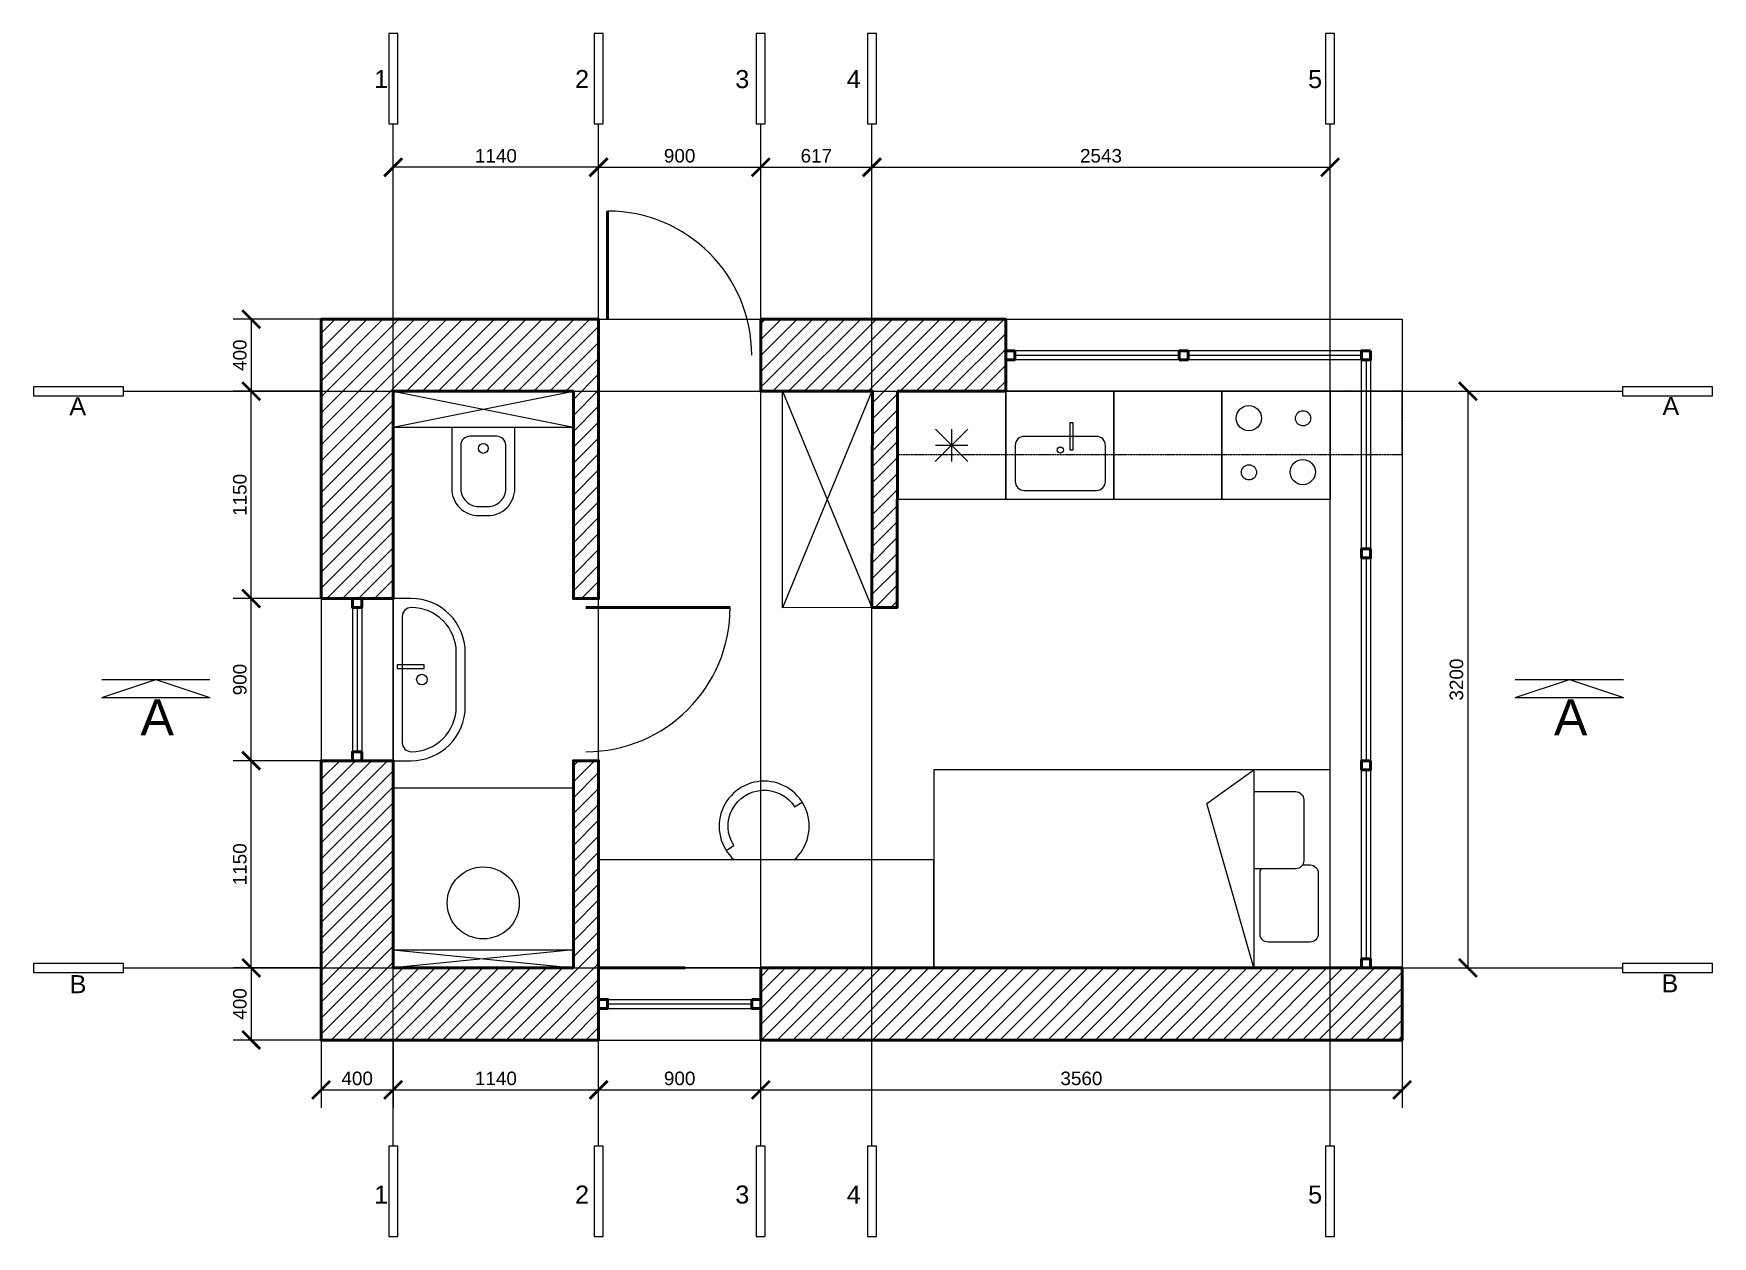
# Model space of a CAD drawing. Header units: centimetres. Extents: x -6442770 to 51259256, y -5656277 to 21133.
# Drawn here: x 1034 to 10353, y 14458 to 21133 of the extents above; entities that cross this region are included whole.
import ezdxf

# ---------------------------------------------------------------- set-up
doc = ezdxf.new("R2010")
doc.units = ezdxf.units.CM
doc.header["$MEASUREMENT"] = 0
doc.linetypes.add('ACAD_ISO02W100', pattern=[15, 12, -3])
for name, color, linetype, lineweight in [('Axis', 30, 'Continuous', 9), ('Dashed', 2, 'ACAD_ISO02W100', 9), ('Dim', 7, 'Continuous', 13), ('Hatch', 6, 'Continuous', 9), ('Medium', 4, 'Continuous', 20), ('Text', 2, 'Continuous', 13), ('Thick', 1, 'Continuous', 40), ('Thin', 3, 'Continuous', 9)]:
    doc.layers.add(name, color=color, linetype=linetype, lineweight=lineweight)
doc.styles.get("Standard").update_dxf_attribs({"font": 'arial.ttf'})
doc.dimstyles.new('My Dim', dxfattribs={"dimtxt": 75, "dimasz": 100, "dimexe": 100, "dimexo": 0.625, "dimgap": 25, "dimtad": 1, "dimdec": 0, "dimzin": 0, "dimdsep": 46, "dimtxsty": 'Standard', "dimblk": 'ARCHTICK', "dimcen": 0.09, "dimclrd": 256, "dimclre": 256, "dimclrt": 256, "dimadec": 0, "dimazin": 0, "dimtfac": 1, "dimtdec": 0, "dimtofl": 0, "dimtmove": 1, "dimatfit": 3, "dimldrblk": 'DOTSMALL', "dimfxl": 1, "dimtolj": 1, "dimtzin": 0, "dimlwd": -1, "dimlwe": -1, "dimarcsym": 0})

# ---------------------------------------------------------------- blocks, each defined once
blk = doc.blocks.new('_ArchTick')
at = {"color": 0, "linetype": 'ByBlock', "const_width": 0.15}
blk.add_lwpolyline([(-0.5, -0.5), (0.5, 0.5)], dxfattribs=at)
blk = doc.blocks.new('*D8')
at = {"layer": 'Defpoints', "color": 0, "transparency": 16777216}
for p in [(5070.5, 20390.7), (4170.5, 19547.7), (5070.5, 19547.7)]:
    blk.add_point(p, dxfattribs=at)
at = {"layer": 'Dim', "transparency": 16777216}
for p, q in [((4170.5, 19548.4), (4170.5, 20490.7)), ((5070.5, 19548.4), (5070.5, 20490.7)), ((4170.5, 20390.7), (5070.5, 20390.7))]:
    blk.add_line(p, q, dxfattribs=at)
at = {"layer": 'Dim', "transparency": 16777216, "xscale": 100, "yscale": 100, "zscale": 100, "rotation": 180}
blk.add_blockref('_ArchTick', (4170.5, 20390.7), dxfattribs=at)
at = {"layer": 'Dim', "transparency": 16777216, "xscale": 100, "yscale": 100, "zscale": 100}
blk.add_blockref('_ArchTick', (5070.5, 20390.7), dxfattribs=at)
at = {"layer": 'Dim', "transparency": 16777216, "insert": (4620.5, 20454), "char_height": 75, "attachment_point": 5}
blk.add_mtext('\\A1;900', dxfattribs=at)
blk = doc.blocks.new('_DotSmall')
at = {"color": 0, "linetype": 'ByBlock', "const_width": 0.5}
blk.add_lwpolyline([(-0.0625, 0, 1), (0.0625, 0, 1)], format="xyb", close=True, dxfattribs=at)
blk = doc.blocks.new('*D9')
at = {"layer": 'Defpoints', "color": 0, "transparency": 16777216}
for p in [(5687.7, 20390.7), (5070.5, 19547.7), (5687.7, 19547.7)]:
    blk.add_point(p, dxfattribs=at)
at = {"layer": 'Dim', "transparency": 16777216}
for p, q in [((5070.5, 19548.4), (5070.5, 20490.7)), ((5687.7, 19548.4), (5687.7, 20490.7)), ((5070.5, 20390.7), (5687.7, 20390.7))]:
    blk.add_line(p, q, dxfattribs=at)
at = {"layer": 'Dim', "transparency": 16777216, "xscale": 100, "yscale": 100, "zscale": 100, "rotation": 180}
blk.add_blockref('_ArchTick', (5070.5, 20390.7), dxfattribs=at)
at = {"layer": 'Dim', "transparency": 16777216, "xscale": 100, "yscale": 100, "zscale": 100}
blk.add_blockref('_ArchTick', (5687.7, 20390.7), dxfattribs=at)
at = {"layer": 'Dim', "transparency": 16777216, "insert": (5379.1, 20454), "char_height": 75, "attachment_point": 5}
blk.add_mtext('\\A1;617', dxfattribs=at)
blk = doc.blocks.new('*D10')
at = {"layer": 'Defpoints', "color": 0, "transparency": 16777216}
for p in [(8230.5, 20390.7), (5687.7, 19547.7), (8230.5, 19547.7)]:
    blk.add_point(p, dxfattribs=at)
at = {"layer": 'Dim', "transparency": 16777216}
for p, q in [((5687.7, 19548.4), (5687.7, 20490.7)), ((8230.5, 19548.4), (8230.5, 20490.7)), ((5687.7, 20390.7), (8230.5, 20390.7))]:
    blk.add_line(p, q, dxfattribs=at)
at = {"layer": 'Dim', "transparency": 16777216, "xscale": 100, "yscale": 100, "zscale": 100, "rotation": 180}
blk.add_blockref('_ArchTick', (5687.7, 20390.7), dxfattribs=at)
at = {"layer": 'Dim', "transparency": 16777216, "xscale": 100, "yscale": 100, "zscale": 100}
blk.add_blockref('_ArchTick', (8230.5, 20390.7), dxfattribs=at)
at = {"layer": 'Dim', "transparency": 16777216, "insert": (6959.1, 20454), "char_height": 75, "attachment_point": 5}
blk.add_mtext('\\A1;2543', dxfattribs=at)
blk = doc.blocks.new('*D11')
at = {"layer": 'Defpoints', "color": 0, "transparency": 16777216}
for p in [(8630.5, 19147.7), (8630.5, 15947.7), (8995.7, 15947.7)]:
    blk.add_point(p, dxfattribs=at)
at = {"layer": 'Dim', "transparency": 16777216}
for p, q in [((8631.1, 19147.7), (9095.7, 19147.7)), ((8995.7, 19147.7), (8995.7, 15947.7)), ((8631.1, 15947.7), (9095.7, 15947.7))]:
    blk.add_line(p, q, dxfattribs=at)
at = {"layer": 'Dim', "transparency": 16777216, "xscale": 100, "yscale": 100, "zscale": 100}
for p, rotation in [((8995.7, 19147.7), 90), ((8995.7, 15947.7), 270)]:
    blk.add_blockref('_ArchTick', p, dxfattribs=dict(at, rotation=rotation))
at = {"layer": 'Dim', "transparency": 16777216, "insert": (8932.4, 17547.7), "char_height": 75, "attachment_point": 5, "rotation": 90}
blk.add_mtext('\\A1;3200', dxfattribs=at)
blk = doc.blocks.new('*D12')
at = {"layer": 'Defpoints', "color": 0, "transparency": 16777216}
for p in [(2630.5, 15547.7), (3030.5, 15547.7), (3030.5, 15271)]:
    blk.add_point(p, dxfattribs=at)
at = {"layer": 'Dim', "transparency": 16777216}
for p, q in [((2630.5, 15547.1), (2630.5, 15171)), ((3030.5, 15547.1), (3030.5, 15171)), ((2630.5, 15271), (3030.5, 15271))]:
    blk.add_line(p, q, dxfattribs=at)
at = {"layer": 'Dim', "transparency": 16777216, "xscale": 100, "yscale": 100, "zscale": 100, "rotation": 180}
blk.add_blockref('_ArchTick', (2630.5, 15271), dxfattribs=at)
at = {"layer": 'Dim', "transparency": 16777216, "xscale": 100, "yscale": 100, "zscale": 100}
blk.add_blockref('_ArchTick', (3030.5, 15271), dxfattribs=at)
at = {"layer": 'Dim', "transparency": 16777216, "insert": (2830.5, 15334.3), "char_height": 75, "attachment_point": 5}
blk.add_mtext('\\A1;400', dxfattribs=at)
blk = doc.blocks.new('*D13')
at = {"layer": 'Defpoints', "color": 0, "transparency": 16777216}
for p in [(3030.5, 15547.7), (4170.5, 15271), (4170.5, 15271)]:
    blk.add_point(p, dxfattribs=at)
at = {"layer": 'Dim', "transparency": 16777216}
for p, q in [((3030.5, 15547.1), (3030.5, 15171)), ((4170.5, 15271.6), (4170.5, 15371)), ((3030.5, 15271), (4170.5, 15271))]:
    blk.add_line(p, q, dxfattribs=at)
at = {"layer": 'Dim', "transparency": 16777216, "xscale": 100, "yscale": 100, "zscale": 100, "rotation": 180}
blk.add_blockref('_ArchTick', (3030.5, 15271), dxfattribs=at)
at = {"layer": 'Dim', "transparency": 16777216, "xscale": 100, "yscale": 100, "zscale": 100}
blk.add_blockref('_ArchTick', (4170.5, 15271), dxfattribs=at)
at = {"layer": 'Dim', "transparency": 16777216, "insert": (3600.5, 15334.3), "char_height": 75, "attachment_point": 5}
blk.add_mtext('\\A1;1140', dxfattribs=at)
blk = doc.blocks.new('*D14')
at = {"layer": 'Defpoints', "color": 0, "transparency": 16777216}
for p in [(4170.5, 15271), (5070.5, 15271), (5070.5, 15271)]:
    blk.add_point(p, dxfattribs=at)
at = {"layer": 'Dim', "transparency": 16777216}
for p, q in [((4170.5, 15271.6), (4170.5, 15371)), ((5070.5, 15271.6), (5070.5, 15371)), ((4170.5, 15271), (5070.5, 15271))]:
    blk.add_line(p, q, dxfattribs=at)
at = {"layer": 'Dim', "transparency": 16777216, "xscale": 100, "yscale": 100, "zscale": 100, "rotation": 180}
blk.add_blockref('_ArchTick', (4170.5, 15271), dxfattribs=at)
at = {"layer": 'Dim', "transparency": 16777216, "xscale": 100, "yscale": 100, "zscale": 100}
blk.add_blockref('_ArchTick', (5070.5, 15271), dxfattribs=at)
at = {"layer": 'Dim', "transparency": 16777216, "insert": (4620.5, 15334.3), "char_height": 75, "attachment_point": 5}
blk.add_mtext('\\A1;900', dxfattribs=at)
blk = doc.blocks.new('*D15')
at = {"layer": 'Defpoints', "color": 0, "transparency": 16777216}
for p in [(8630.5, 15547.7), (5070.5, 15271), (8630.5, 15271)]:
    blk.add_point(p, dxfattribs=at)
at = {"layer": 'Dim', "transparency": 16777216}
for p, q in [((8630.5, 15547.1), (8630.5, 15171)), ((5070.5, 15271.6), (5070.5, 15371)), ((5070.5, 15271), (8630.5, 15271))]:
    blk.add_line(p, q, dxfattribs=at)
at = {"layer": 'Dim', "transparency": 16777216, "xscale": 100, "yscale": 100, "zscale": 100, "rotation": 180}
blk.add_blockref('_ArchTick', (5070.5, 15271), dxfattribs=at)
at = {"layer": 'Dim', "transparency": 16777216, "xscale": 100, "yscale": 100, "zscale": 100}
blk.add_blockref('_ArchTick', (8630.5, 15271), dxfattribs=at)
at = {"layer": 'Dim', "transparency": 16777216, "insert": (6850.5, 15334.3), "char_height": 75, "attachment_point": 5}
blk.add_mtext('\\A1;3560', dxfattribs=at)
blk = doc.blocks.new('*D16')
at = {"layer": 'Defpoints', "color": 0, "transparency": 16777216}
for p in [(2630.5, 19547.7), (2242.6, 19147.7), (2630.5, 19147.7)]:
    blk.add_point(p, dxfattribs=at)
at = {"layer": 'Dim', "transparency": 16777216}
for p, q in [((2629.9, 19547.7), (2142.6, 19547.7)), ((2242.6, 19547.7), (2242.6, 19147.7)), ((2629.9, 19147.7), (2142.6, 19147.7))]:
    blk.add_line(p, q, dxfattribs=at)
at = {"layer": 'Dim', "transparency": 16777216, "xscale": 100, "yscale": 100, "zscale": 100}
for p, rotation in [((2242.6, 19547.7), 90), ((2242.6, 19147.7), 270)]:
    blk.add_blockref('_ArchTick', p, dxfattribs=dict(at, rotation=rotation))
at = {"layer": 'Dim', "transparency": 16777216, "insert": (2179.4, 19347.7), "char_height": 75, "attachment_point": 5, "rotation": 90}
blk.add_mtext('\\A1;400', dxfattribs=at)
blk = doc.blocks.new('*D17')
at = {"layer": 'Defpoints', "color": 0, "transparency": 16777216}
for p in [(2242.6, 15947.7), (2242.6, 15547.7), (2630.5, 15547.7)]:
    blk.add_point(p, dxfattribs=at)
at = {"layer": 'Dim', "transparency": 16777216}
for p, q in [((2242.6, 15947.7), (2242.6, 15547.7)), ((2243.3, 15947.7), (2342.6, 15947.7)), ((2629.9, 15547.7), (2142.6, 15547.7))]:
    blk.add_line(p, q, dxfattribs=at)
at = {"layer": 'Dim', "transparency": 16777216, "xscale": 100, "yscale": 100, "zscale": 100}
for p, rotation in [((2242.6, 15947.7), 90), ((2242.6, 15547.7), 270)]:
    blk.add_blockref('_ArchTick', p, dxfattribs=dict(at, rotation=rotation))
at = {"layer": 'Dim', "transparency": 16777216, "insert": (2179.4, 15747.7), "char_height": 75, "attachment_point": 5, "rotation": 90}
blk.add_mtext('\\A1;400', dxfattribs=at)
blk = doc.blocks.new('*D18')
at = {"layer": 'Defpoints', "color": 0, "transparency": 16777216}
for p in [(3030.5, 20390.7), (3030.5, 20390.7), (4170.5, 20390.7)]:
    blk.add_point(p, dxfattribs=at)
at = {"layer": 'Dim', "transparency": 16777216}
for p, q in [((3030.5, 20391.3), (3030.5, 20490.7)), ((4170.5, 20391.3), (4170.5, 20490.7)), ((4170.5, 20390.7), (3030.5, 20390.7))]:
    blk.add_line(p, q, dxfattribs=at)
at = {"layer": 'Dim', "transparency": 16777216, "xscale": 100, "yscale": 100, "zscale": 100, "rotation": 180}
blk.add_blockref('_ArchTick', (3030.5, 20390.7), dxfattribs=at)
at = {"layer": 'Dim', "transparency": 16777216, "xscale": 100, "yscale": 100, "zscale": 100}
blk.add_blockref('_ArchTick', (4170.5, 20390.7), dxfattribs=at)
at = {"layer": 'Dim', "transparency": 16777216, "insert": (3600.5, 20454), "char_height": 75, "attachment_point": 5}
blk.add_mtext('\\A1;1140', dxfattribs=at)
blk = doc.blocks.new('*D19')
at = {"layer": 'Defpoints', "color": 0, "transparency": 16777216}
for p in [(2242.6, 17097.7), (2630.5, 17097.7), (2630.5, 15947.7)]:
    blk.add_point(p, dxfattribs=at)
at = {"layer": 'Dim', "transparency": 16777216}
for p, q in [((2629.9, 17097.7), (2142.6, 17097.7)), ((2242.6, 15947.7), (2242.6, 17097.7)), ((2629.9, 15947.7), (2142.6, 15947.7))]:
    blk.add_line(p, q, dxfattribs=at)
at = {"layer": 'Dim', "transparency": 16777216, "xscale": 100, "yscale": 100, "zscale": 100}
for p, rotation in [((2242.6, 17097.7), 90), ((2242.6, 15947.7), 270)]:
    blk.add_blockref('_ArchTick', p, dxfattribs=dict(at, rotation=rotation))
at = {"layer": 'Dim', "transparency": 16777216, "insert": (2179.4, 16522.7), "char_height": 75, "attachment_point": 5, "rotation": 90}
blk.add_mtext('\\A1;1150', dxfattribs=at)
blk = doc.blocks.new('*D20')
at = {"layer": 'Defpoints', "color": 0, "transparency": 16777216}
for p in [(2242.6, 17997.7), (2630.5, 17997.7), (2630.5, 17097.7)]:
    blk.add_point(p, dxfattribs=at)
at = {"layer": 'Dim', "transparency": 16777216}
for p, q in [((2629.9, 17997.7), (2142.6, 17997.7)), ((2242.6, 17097.7), (2242.6, 17997.7)), ((2629.9, 17097.7), (2142.6, 17097.7))]:
    blk.add_line(p, q, dxfattribs=at)
at = {"layer": 'Dim', "transparency": 16777216, "xscale": 100, "yscale": 100, "zscale": 100}
for p, rotation in [((2242.6, 17997.7), 90), ((2242.6, 17097.7), 270)]:
    blk.add_blockref('_ArchTick', p, dxfattribs=dict(at, rotation=rotation))
at = {"layer": 'Dim', "transparency": 16777216, "insert": (2179.4, 17547.7), "char_height": 75, "attachment_point": 5, "rotation": 90}
blk.add_mtext('\\A1;900', dxfattribs=at)
blk = doc.blocks.new('*D21')
at = {"layer": 'Defpoints', "color": 0, "transparency": 16777216}
for p in [(2242.6, 19147.7), (2630.5, 19147.7), (2630.5, 17997.7)]:
    blk.add_point(p, dxfattribs=at)
at = {"layer": 'Dim', "transparency": 16777216}
for p, q in [((2629.9, 19147.7), (2142.6, 19147.7)), ((2242.6, 17997.7), (2242.6, 19147.7)), ((2629.9, 17997.7), (2142.6, 17997.7))]:
    blk.add_line(p, q, dxfattribs=at)
at = {"layer": 'Dim', "transparency": 16777216, "xscale": 100, "yscale": 100, "zscale": 100}
for p, rotation in [((2242.6, 19147.7), 90), ((2242.6, 17997.7), 270)]:
    blk.add_blockref('_ArchTick', p, dxfattribs=dict(at, rotation=rotation))
at = {"layer": 'Dim', "transparency": 16777216, "insert": (2179.4, 18572.7), "char_height": 75, "attachment_point": 5, "rotation": 90}
blk.add_mtext('\\A1;1150', dxfattribs=at)

msp = doc.modelspace()

# ---------------------------------------------------------------- hatches: boundary and pattern name
at = {"layer": 'Hatch'}
h = msp.add_hatch(dxfattribs=at)
h.set_pattern_fill('ANSI31', color=256, scale=500)
h.set_pattern_definition([(45, (0, 2078.24), (-44.19417, 44.19417), [])])
h.paths.add_polyline_path([(8630.5, 15947.7), (8230.5, 15947.7), (5070.5, 15947.7), (5070.5, 15547.7), (8630.5, 15547.7)])
h.paths.add_polyline_path([(4170.5, 15947.7), (4170.5, 17097.7), (4030.5, 17097.7), (4030.5, 16047.7), (4030.8, 15947.7), (4030.5, 15947.7), (3030.5, 15947.7), (3030.5, 16047.7), (3030.5, 17097.7), (2630.5, 17097.7), (2630.5, 15547.7), (4170.5, 15547.7)])
h.paths.add_polyline_path([(4170.5, 19547.7), (2630.5, 19547.7), (2630.5, 17997.7), (3030.5, 17997.7), (3030.5, 19147.7), (4030.5, 19147.7), (4030.5, 17997.7), (4170.5, 17997.7), (4170.5, 19147.7)])
h.paths.add_polyline_path([(6430.5, 19547.7), (5830.5, 19547.7), (5070.5, 19547.7), (5070.5, 19147.7), (5691.1, 19147.7), (5687.7, 17947.7), (5827.7, 17947.7), (5830.5, 19147.7), (6430.5, 19147.7)])

# ---------------------------------------------------------------- linework, layer by layer
at = {"layer": 'Axis'}
for p, q in [((3030.5, 14957.8), (3030.5, 20632.5)), ((4170.5, 14957.8), (4170.5, 20632.5)), ((5070.5, 14957.8), (5070.5, 20632.5)), ((5687.7, 14957.8), (5687.7, 20632.5)), ((8230.5, 14957.8), (8230.5, 20632.5)), ((1534.4, 19147.7), (9852.9, 19147.7)), ((1534.4, 15947.7), (9852.9, 15947.7))]:
    msp.add_line(p, q, dxfattribs=at)
at = {"layer": 'Dashed'}
msp.add_lwpolyline([(5830.5, 19147.7), (5830.5, 18797.7), (8630.5, 18797.7), (8630.5, 19147.7), (5830.5, 19147.7)], dxfattribs=at)
at = {"layer": 'Medium'}
for p, q in [((4170.5, 19547.7), (5070.5, 19547.7)), ((6480.5, 19347.7), (7393, 19347.7)), ((7443, 19347.7), (8405.5, 19347.7)), ((8430.5, 19322.7), (8430.5, 18272.7)), ((8430.5, 18222.7), (8430.5, 17097.7)), ((2830.5, 17947.7), (2830.5, 17147.7)), ((8430.5, 17047.7), (8430.5, 15997.7)), ((3030.5, 16947.7), (4030.5, 16947.7)), ((4220.5, 15747.7), (5020.5, 15747.7))]:
    msp.add_line(p, q, dxfattribs=at)
for points in [[(6430.5, 19547.7), (8630.5, 19547.7), (8630.5, 15947.7)], [(3030.5, 19147.7), (3030.5, 18947.7), (4030.5, 18947.7), (4030.5, 19147.7), (3030.5, 19147.7)], [(8230.5, 15947.7), (8230.5, 19147.7), (5830.5, 19147.7)], [(6030.5, 15947.7), (6030.5, 16547.7), (4170.5, 16547.7)], [(4030.8, 15947.7), (3030.5, 15947.7), (3030.5, 16047.7), (4030.5, 16047.7), (4030.8, 15947.7)], [(8230.5, 15947.7), (8630.5, 15947.7)]]:
    msp.add_lwpolyline(points, dxfattribs=at)
for points in [[(5687.7, 17947.7), (5191.1, 17946.7), (5191.1, 19147.7), (5691.1, 19147.7)], [(6430.5, 18547.7), (5830.5, 18547.7), (5830.5, 19147.7), (6430.5, 19147.7)], [(7030.5, 18547.7), (6430.5, 18547.7), (6430.5, 19147.7), (7030.5, 19147.7)], [(7630.5, 18547.7), (7030.5, 18547.7), (7030.5, 19147.7), (7630.5, 19147.7)], [(8230.5, 18547.7), (7630.5, 18547.7), (7630.5, 19147.7), (8230.5, 19147.7)], [(2630.5, 17997.7), (2630.5, 17097.7), (3030.5, 17097.7), (3030.5, 17997.7)], [(8230.5, 15947.7), (8230.5, 17047.7), (6030.5, 17047.7), (6030.5, 15947.7)], [(6030.5, 15947.7), (6030.5, 16547.7), (4170.5, 16547.7), (4170.5, 15947.7)], [(4170.5, 15547.7), (5070.5, 15547.7), (5070.5, 15947.7), (4170.5, 15947.7)]]:
    msp.add_lwpolyline(points, close=True, dxfattribs=at)
msp.add_lwpolyline([(3355.5, 18947.7), (3355.5, 18607.7, 0.414214), (3505.5, 18457.7), (3555.5, 18457.7, 0.414214), (3705.5, 18607.7), (3705.5, 18947.7)], format="xyb", dxfattribs=at)
msp.add_lwpolyline([(3030.5, 17097.7), (3130.5, 17097.7, 0.414214), (3430.5, 17397.7), (3430.5, 17697.7, 0.414214), (3130.5, 17997.7), (3030.5, 17997.7)], format="xyb", close=True, dxfattribs=at)
msp.add_arc((5089.5, 16734.2), 250, 311.77723, 228.22277, dxfattribs=at)
at = {"layer": 'Text'}
for p, q in [((1413.4, 17547.7), (2013.4, 17547.7)), ((9258.9, 17547.7), (9858.9, 17547.7)), ((1413.4, 17447.7), (2013.4, 17447.7)), ((9258.9, 17447.7), (9858.9, 17447.7))]:
    msp.add_line(p, q, dxfattribs=at)
for points in [[(3005.5, 21132.5), (3005.5, 20632.5), (3055.5, 20632.5), (3055.5, 21132.5), (3005.5, 21132.5)], [(4145.5, 21132.5), (4145.5, 20632.5), (4195.5, 20632.5), (4195.5, 21132.5), (4145.5, 21132.5)], [(5045.5, 21132.5), (5045.5, 20632.5), (5095.5, 20632.5), (5095.5, 21132.5), (5045.5, 21132.5)], [(5662.7, 21132.5), (5662.7, 20632.5), (5712.7, 20632.5), (5712.7, 21132.5), (5662.7, 21132.5)], [(8205.5, 21132.5), (8205.5, 20632.5), (8255.5, 20632.5), (8255.5, 21132.5), (8205.5, 21132.5)], [(1034.4, 19122.7), (1534.4, 19122.7), (1534.4, 19172.7), (1034.4, 19172.7), (1034.4, 19122.7)], [(9852.9, 19122.7), (10352.9, 19122.7), (10352.9, 19172.7), (9852.9, 19172.7), (9852.9, 19122.7)], [(1413.4, 17447.7), (1713.4, 17547.7), (2013.4, 17447.7)], [(9258.9, 17447.7), (9558.9, 17547.7), (9858.9, 17447.7)], [(1034.4, 15922.7), (1534.4, 15922.7), (1534.4, 15972.7), (1034.4, 15972.7), (1034.4, 15922.7)], [(9852.9, 15922.7), (10352.9, 15922.7), (10352.9, 15972.7), (9852.9, 15972.7), (9852.9, 15922.7)], [(3005.5, 14957.8), (3005.5, 14457.8), (3055.5, 14457.8), (3055.5, 14957.8), (3005.5, 14957.8)], [(4145.5, 14957.8), (4145.5, 14457.8), (4195.5, 14457.8), (4195.5, 14957.8), (4145.5, 14957.8)], [(5045.5, 14957.8), (5045.5, 14457.8), (5095.5, 14457.8), (5095.5, 14957.8), (5045.5, 14957.8)], [(5662.7, 14957.8), (5662.7, 14457.8), (5712.7, 14457.8), (5712.7, 14957.8), (5662.7, 14957.8)], [(8205.5, 14957.8), (8205.5, 14457.8), (8255.5, 14457.8), (8255.5, 14957.8), (8205.5, 14957.8)]]:
    msp.add_lwpolyline(points, dxfattribs=at)
at = {"layer": 'Thick'}
for p, q in [((4220.5, 19547.7), (4220.5, 20147.7)), ((5070.5, 19547.7), (5070.5, 19147.7)), ((7393, 19372.7), (7443, 19372.7)), ((7393, 19322.7), (7443, 19322.7)), ((4900.5, 17947.7), (4100.5, 17947.7)), ((4170.5, 16522.7), (4170.5, 15947.7)), ((3030.5, 15947.7), (4030.5, 15947.7)), ((4170.5, 15947.7), (4650.5, 15947.7))]:
    msp.add_line(p, q, dxfattribs=at)
for points in [[(2630.5, 17997.7), (2630.5, 19547.7), (4170.5, 19547.7), (4170.5, 19147.7), (4170.5, 17997.7), (4030.5, 17997.7), (4030.5, 19147.7), (3030.5, 19147.7), (3030.5, 17997.7)], [(5830.5, 19147.7), (5827.7, 17947.7), (5687.7, 17947.7), (5691.1, 19147.7), (5070.5, 19147.7), (5070.5, 19547.7), (5830.5, 19547.7), (6430.5, 19547.7), (6430.5, 19147.7)], [(6480.5, 19372.7), (6480.5, 19322.7), (6430.5, 19322.7), (6430.5, 19372.7)], [(8455.5, 19372.7), (8455.5, 19322.7), (8405.5, 19322.7), (8405.5, 19372.7)], [(8455.5, 18272.7), (8455.5, 18222.7), (8405.5, 18222.7), (8405.5, 18272.7)], [(2855.5, 17997.7), (2855.5, 17947.7), (2805.5, 17947.7), (2805.5, 17997.7)], [(2855.5, 17147.7), (2855.5, 17097.7), (2805.5, 17097.7), (2805.5, 17147.7)], [(8455.5, 17097.7), (8455.5, 17047.7), (8405.5, 17047.7), (8405.5, 17097.7)], [(5070.5, 15947.7), (8230.5, 15947.7), (8630.5, 15947.7), (8630.5, 15547.7), (5070.5, 15547.7)], [(8455.5, 15997.7), (8455.5, 15947.7), (8405.5, 15947.7), (8405.5, 15997.7)], [(4170.5, 15772.7), (4220.5, 15772.7), (4220.5, 15722.7), (4170.5, 15722.7)], [(5020.5, 15772.7), (5070.5, 15772.7), (5070.5, 15722.7), (5020.5, 15722.7)]]:
    msp.add_lwpolyline(points, close=True, dxfattribs=at)
for points in [[(7393, 19322.7), (7393, 19372.7)], [(7443, 19372.7), (7443, 19322.7)], [(4030.5, 15947.7), (4030.5, 17097.7), (4170.5, 17097.7), (4170.5, 15547.7), (2630.5, 15547.7), (2630.5, 17097.7), (3030.5, 17097.7), (3030.5, 15947.7)]]:
    msp.add_lwpolyline(points, dxfattribs=at)
at = {"layer": 'Thin'}
for p, q in [((7393, 19372.7), (6480.5, 19372.7)), ((7393, 19322.7), (6480.5, 19322.7)), ((8405.5, 19372.7), (7443, 19372.7)), ((8405.5, 19322.7), (7443, 19322.7)), ((8405.5, 18272.7), (8405.5, 19322.7)), ((8455.5, 19322.7), (8455.5, 18272.7)), ((6220, 18937.7), (6039.6, 18757.7)), ((6130, 18937.7), (6130, 18757.7)), ((6040, 18847.7), (6220, 18847.7)), ((8405.5, 17097.7), (8405.5, 18222.7)), ((8455.5, 18222.7), (8455.5, 17097.7)), ((2805.5, 17947.7), (2805.5, 17147.7)), ((2855.5, 17947.7), (2855.5, 17147.7)), ((8405.5, 15997.7), (8405.5, 17047.7)), ((8455.5, 17047.7), (8455.5, 15997.7)), ((4220.5, 15772.7), (5020.5, 15772.7)), ((4220.5, 15722.7), (5020.5, 15722.7))]:
    msp.add_line(p, q, dxfattribs=at)
for points in [[(3030.5, 18947.7), (4030.5, 19147.7)], [(3030.5, 19147.7), (4030.5, 18947.7)], [(5191.1, 19147.7), (5687.7, 17947.7)], [(5687.7, 19147.7), (5191.1, 17946.7)], [(6040, 18937.7), (6220, 18757.7)], [(3030.5, 16047.7), (4030.5, 15947.7)], [(4030.5, 16047.7), (3030.5, 15947.7)]]:
    msp.add_lwpolyline(points, dxfattribs=at)
for points in [[(6785.4, 18972.6), (6785.4, 18822.6), (6805.4, 18822.6), (6805.4, 18972.6)], [(3053.2, 17609.4), (3203.2, 17609.4), (3203.2, 17629.4), (3053.2, 17629.4)], [(7807.5, 15947.7), (7547.2, 16860.8), (7807.5, 17047.7)]]:
    msp.add_lwpolyline(points, close=True, dxfattribs=at)
for points in [[(3455.5, 18897.7, 0.414214), (3405.5, 18847.7), (3405.5, 18607.7, 0.414214), (3505.5, 18507.7), (3555.5, 18507.7, 0.414214), (3655.5, 18607.7), (3655.5, 18847.7, 0.414214), (3605.5, 18897.7), (3455.5, 18897.7)], [(4878.5, 16600), (4920.7, 16626.9, -1), (5258.2, 16841.5), (5300.4, 16868.3)], [(7806.5, 16925.8), (8039.3, 16925.8, -0.414214), (8084.3, 16880.8), (8084.3, 16542.8, -0.414214), (8039.3, 16497.8), (7806.5, 16497.8)], [(8077.5, 16519), (8119.7, 16519, -0.414214), (8164.7, 16474), (8164.7, 16135.9, -0.414214), (8119.7, 16090.9), (7886.8, 16090.9, -0.414214), (7841.8, 16135.9), (7841.8, 16474, -0.140256), (7848.6, 16497.8, -0.140256)]]:
    msp.add_lwpolyline(points, format="xyb", dxfattribs=at)
for points in [[(6533.5, 18597.6), (6933.5, 18597.6, 0.414214), (6983.5, 18647.6), (6983.5, 18847.6, 0.414214), (6933.5, 18897.6), (6533.5, 18897.6, 0.414214), (6483.5, 18847.6), (6483.5, 18647.6, 0.414214)], [(3130.5, 17147.7), (3130.5, 17147.7, 0.414214), (3380.5, 17397.7), (3380.5, 17697.7, 0.414214), (3130.5, 17947.7, 0.414214), (3080.5, 17897.7), (3080.5, 17197.7, 0.414214)]]:
    msp.add_lwpolyline(points, format="xyb", close=True, dxfattribs=at)
for centre, radius in [((7779.8, 18998.4), 70), ((8080.5, 18997.7), 42.2), ((3530.5, 18830.6), 27.4), ((6733.5, 18821.4), 16.7), ((7780.5, 18697.7), 42.2), ((8078.9, 18699.3), 70), ((3189.9, 17547.7), 29.4), ((3530.5, 16308.6), 200)]:
    msp.add_circle(centre, radius, dxfattribs=at)
for centre, start, end in [((4220.5, 19347.7), 0, 90), ((4100.5, 17947.7), 270, 0)]:
    msp.add_arc(centre, 800, start, end, dxfattribs=at)

# ---------------------------------------------------------------- texts
at = {"layer": 'Text'}
for s, height, p in [('1', 100, (2924.7, 20830.2)), ('2', 100, (4040.1, 20830.2)), ('3', 100, (4929.3, 20830.2)), ('4', 100, (5548, 20830.2)), ('5', 100, (8108.8, 20830.2)), ('A', 100, (1232.8, 19014.8)), ('A', 100, (10075.6, 19015.5)), ('A', 200, (1627.4, 17237.9)), ('A', 200, (9472.9, 17237.9)), ('B', 100, (1234.5, 15807.6)), ('B', 100, (10070, 15812.3)), ('1', 100, (2924.7, 14640.3)), ('2', 100, (4040.1, 14640.3)), ('3', 100, (4929.3, 14640.3)), ('4', 100, (5548, 14640.3)), ('5', 100, (8108.8, 14640.3))]:
    msp.add_text(s, height=height, dxfattribs=at).set_placement(p)

# ---------------------------------------------------------------- dimensions: what is measured, and where the dimension line sits
at = {"layer": 'Dim'}
for base, p1, p2, picture, middle in [((3030.5, 20390.7), (4170.5, 20390.7), (3030.5, 20390.7), '*D18', (3600.5, 20454)), ((5070.5, 20390.7), (4170.5, 19547.7), (5070.5, 19547.7), '*D8', (4620.5, 20454)), ((5687.7, 20390.7), (5070.5, 19547.7), (5687.7, 19547.7), '*D9', (5379.1, 20454)), ((8230.5, 20390.7), (5687.7, 19547.7), (8230.5, 19547.7), '*D10', (6959.1, 20454)), ((3030.5, 15271), (2630.5, 15547.7), (3030.5, 15547.7), '*D12', (2830.5, 15334.3)), ((4170.5, 15271), (3030.5, 15547.7), (4170.5, 15271), '*D13', (3600.5, 15334.3)), ((8630.5, 15271), (5070.5, 15271), (8630.5, 15547.7), '*D15', (6850.5, 15334.3)), ((5070.5, 15271), (4170.5, 15271), (5070.5, 15271), '*D14', (4620.5, 15334.3))]:
    dim = msp.add_linear_dim(base=base, p1=p1, p2=p2, dimstyle='My Dim', dxfattribs=at)
    dim.commit()
    dim.dimension.update_dxf_attribs({"geometry": picture, "text_midpoint": middle})
for base, p1, p2, picture, middle in [((2242.6, 19147.7), (2630.5, 19547.7), (2630.5, 19147.7), '*D16', (2179.4, 19347.7)), ((2242.6, 19147.7), (2630.5, 17997.7), (2630.5, 19147.7), '*D21', (2179.4, 18572.7)), ((8995.7, 15947.7), (8630.5, 19147.7), (8630.5, 15947.7), '*D11', (8932.4, 17547.7)), ((2242.6, 17997.7), (2630.5, 17097.7), (2630.5, 17997.7), '*D20', (2179.4, 17547.7)), ((2242.6, 17097.7), (2630.5, 15947.7), (2630.5, 17097.7), '*D19', (2179.4, 16522.7)), ((2242.6, 15547.7), (2242.6, 15947.7), (2630.5, 15547.7), '*D17', (2179.4, 15747.7))]:
    dim = msp.add_linear_dim(base=base, p1=p1, p2=p2, angle=90, dimstyle='My Dim', dxfattribs=at)
    dim.commit()
    dim.dimension.update_dxf_attribs({"geometry": picture, "text_midpoint": middle})

doc.saveas('drawing.dxf')
